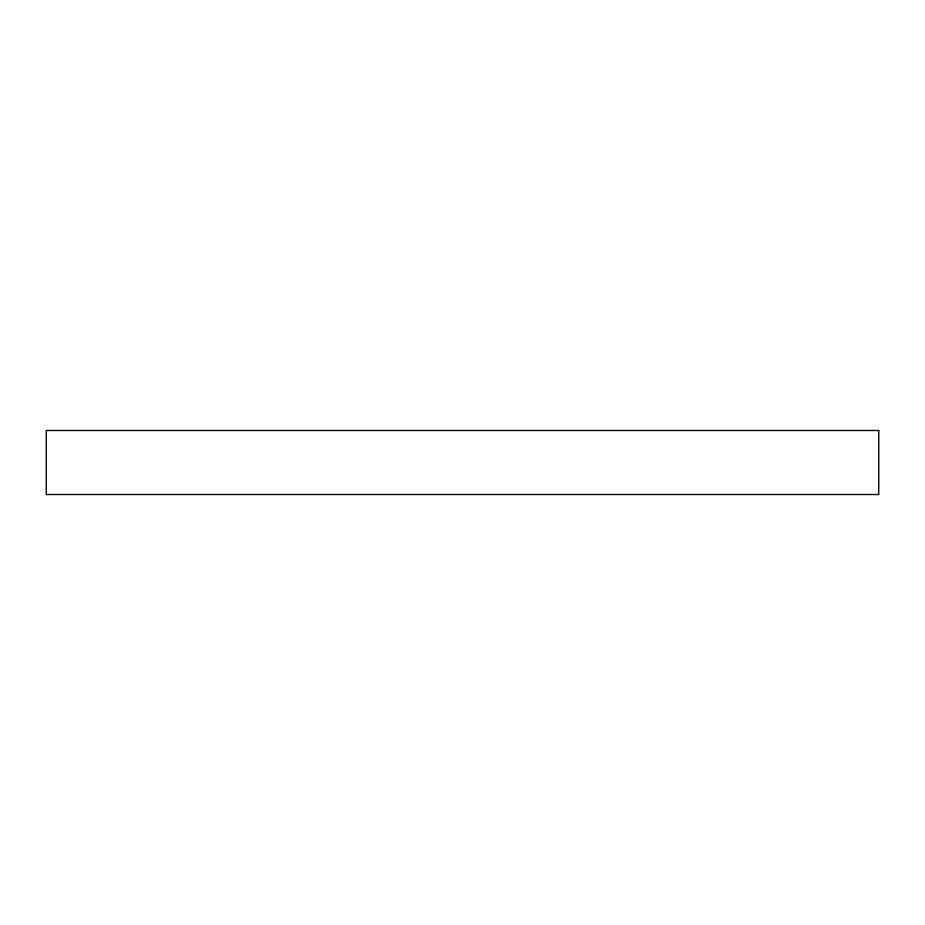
<?xml version="1.0" encoding="UTF-8"?>
<svg xmlns="http://www.w3.org/2000/svg" width="925" height="925" viewBox="0 0 925 925"><rect width="100%" height="100%" fill="white"/><g stroke="black" fill="none" stroke-linecap="round" stroke-linejoin="round"><path stroke-width="1.39" d="M878.75 430.483L46.25 430.483L46.25 494.517L878.75 494.517L878.75 430.483"/></g></svg>
